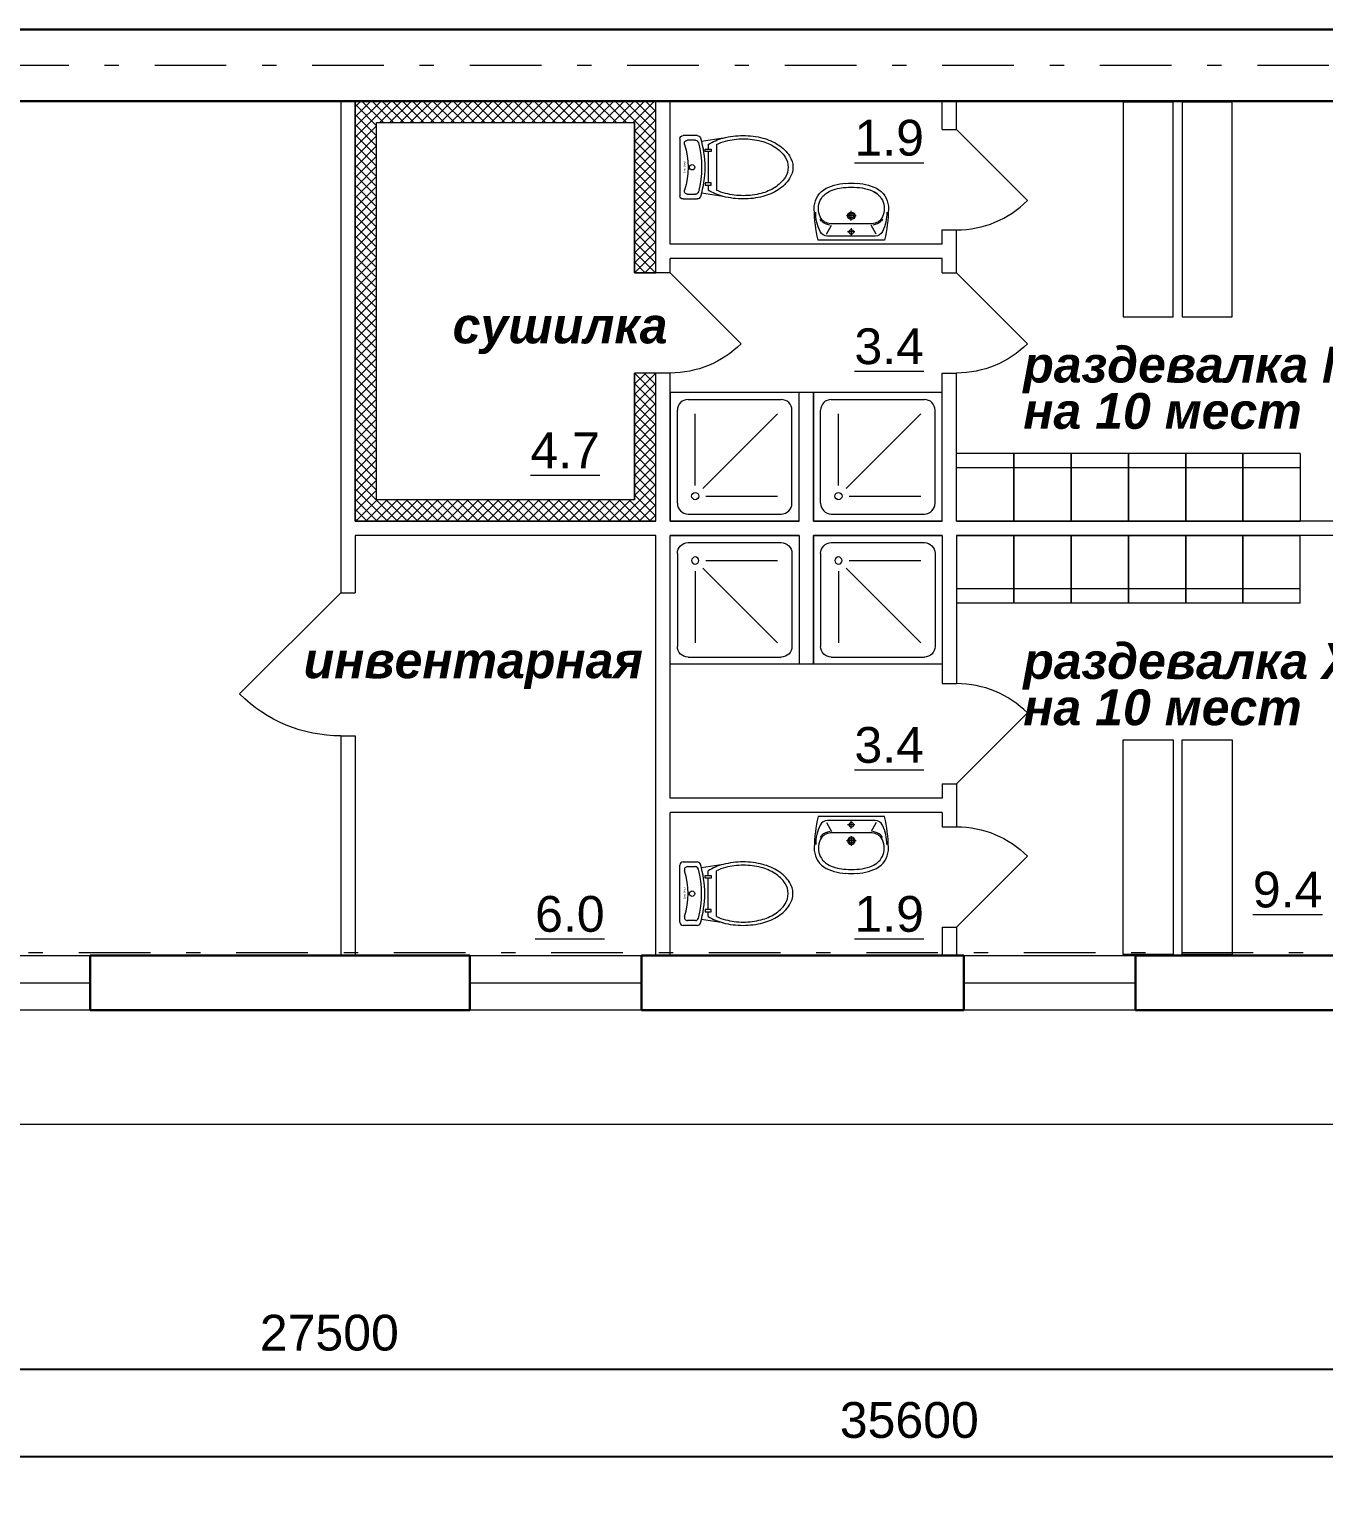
# Model space of a CAD drawing. Header units: metres. Extents: x 2 to 61, y 1.8 to 28.3.
# Drawn here: x 18.18 to 27.22, y 2.28 to 12.57 of the extents above; entities that cross this region are included whole.
import ezdxf
from ezdxf.enums import TextEntityAlignment as Align

# ---------------------------------------------------------------- set-up
doc = ezdxf.new("R2010")
doc.units = ezdxf.units.M
doc.header["$MEASUREMENT"] = 0
doc.linetypes.add('( Dashdot )', pattern=[1.001, 0.5, -0.25, 0.001, -0.25])
doc.layers.get('Defpoints').update_dxf_attribs({"lineweight": 0})
doc.styles.get("Standard").update_dxf_attribs({"font": 'CS_Gost2304.shx'})
doc.styles.add('Style-Arial', font='arial.ttf')
doc.styles.add('Style-Arial IF', font='arialbi.ttf')
doc.dimstyles.get("Standard").update_dxf_attribs({"dimtxt": 0.18, "dimasz": 0.18, "dimexe": 0.18, "dimexo": 0.0625, "dimgap": 0.09, "dimtad": 0, "dimtih": 1, "dimtoh": 1, "dimdec": 4, "dimzin": 0, "dimdsep": 46, "dimtxsty": 'Standard', "dimcen": 0.09, "dimadec": 0, "dimazin": 0, "dimtfac": 1, "dimtdec": 4, "dimtofl": 0, "dimtmove": 0, "dimatfit": 3, "dimfxl": 1, "dimtolj": 1, "dimtzin": 0, "dimarcsym": 0})

# ---------------------------------------------------------------- blocks, each defined once
blk = doc.blocks.new('_Oblique')
at = {"color": 0, "linetype": 'ByBlock', "lineweight": -2}
blk.add_line((0.5, 0.5), (-0.5, -0.5), dxfattribs=at)
blk = doc.blocks.new('*D48')
at = {"color": 0, "linetype": 'Continuous', "lineweight": -2, "transparency": 16777216}
for p, q in [((6.524, 2.402), (6.524, 2.724)), ((42.124, 2.402), (42.124, 2.724)), ((6.524, 2.599), (42.124, 2.599))]:
    blk.add_line(p, q, dxfattribs=at)
at = {"layer": 'Defpoints', "color": 0, "linetype": 'Continuous', "lineweight": 30, "transparency": 16777216}
for p in [(42.124, 2.599), (6.524, 2.277), (42.124, 2.277)]:
    blk.add_point(p, dxfattribs=at)
at = {"color": 0, "linetype": 'Continuous', "lineweight": -2, "transparency": 16777216, "xscale": 0.125, "yscale": 0.125, "zscale": 0.125, "rotation": 180}
blk.add_blockref('_Oblique', (6.524, 2.599), dxfattribs=at)
at = {"color": 0, "linetype": 'Continuous', "lineweight": -2, "transparency": 16777216, "xscale": 0.125, "yscale": 0.125, "zscale": 0.125}
blk.add_blockref('_Oblique', (42.124, 2.599), dxfattribs=at)
at = {"color": 0, "linetype": 'Continuous', "lineweight": 0, "transparency": 16777216, "insert": (24.324, 2.852), "char_height": 0.25, "attachment_point": 5, "style": 'Style-Arial'}
blk.add_mtext('\\A1;35600', dxfattribs=at)
blk = doc.blocks.new('*D50')
at = {"color": 0, "linetype": 'Continuous', "lineweight": -2, "transparency": 16777216}
for p, q in [((6.524, 2.402), (6.524, 3.334)), ((34.024, 2.402), (34.024, 3.334)), ((6.524, 3.209), (34.024, 3.209))]:
    blk.add_line(p, q, dxfattribs=at)
at = {"layer": 'Defpoints', "color": 0, "linetype": 'Continuous', "lineweight": 30, "transparency": 16777216}
for p in [(34.024, 3.209), (6.524, 2.277), (34.024, 2.277)]:
    blk.add_point(p, dxfattribs=at)
at = {"color": 0, "linetype": 'Continuous', "lineweight": -2, "transparency": 16777216, "xscale": 0.125, "yscale": 0.125, "zscale": 0.125, "rotation": 180}
blk.add_blockref('_Oblique', (6.524, 3.209), dxfattribs=at)
at = {"color": 0, "linetype": 'Continuous', "lineweight": -2, "transparency": 16777216, "xscale": 0.125, "yscale": 0.125, "zscale": 0.125}
blk.add_blockref('_Oblique', (34.024, 3.209), dxfattribs=at)
at = {"color": 0, "linetype": 'Continuous', "lineweight": 0, "transparency": 16777216, "insert": (20.274, 3.462), "char_height": 0.25, "attachment_point": 5, "style": 'Style-Arial'}
blk.add_mtext('\\A1;27500', dxfattribs=at)
blk = doc.blocks.new('DUSH4_1')
at = {"color": 252, "linetype": 'Continuous', "lineweight": 13}
for p, q in [((90, 90), (0, 90)), ((0, 90), (0, 0)), ((12.5, 85), (77.5, 85)), ((90, 0), (90, 90)), ((5, 12.5), (5, 77.5)), ((17.5, 25), (17.5, 75)), ((22.8, 22.8), (75, 75)), ((85, 12.5), (85, 77.5)), ((25, 17.5), (75, 17.5)), ((0, 0), (90, 0)), ((12.5, 5), (77.5, 5))]:
    blk.add_line(p, q, dxfattribs=at)
for centre, radius, start, end in [((12.5, 77.5), 7.5, 90, 180), ((77.5, 77.5), 7.5, 0, 90), ((12.5, 12.5), 7.5, 180, 270), ((17.5, 17.5), 2.5, 0, 360), ((77.5, 12.5), 7.5, 270, 0)]:
    blk.add_arc(centre, radius, start, end, dxfattribs=at)
blk = doc.blocks.new('ун3_2')
at = {"color": 252, "linetype": 'Continuous', "lineweight": 13}
for p, q in [((-0.239, 0.354), (-0.212, 0.175)), ((0.187, 0.299), (-0.187, 0.299)), ((0.239, 0.354), (0.212, 0.175)), ((-0.26, 0.026), (-0.26, 0.142)), ((-0.221, 0.062), (-0.221, 0.126)), ((-0.148, 0.232), (-0.187, 0.232)), ((0.129, 0.232), (-0.128, 0.232)), ((0.187, 0.232), (0.149, 0.232)), ((0.221, 0.126), (0.221, 0.062)), ((0.26, 0.142), (0.26, 0.026)), ((0.234, 0), (-0.234, 0))]:
    blk.add_line(p, q, dxfattribs=at)
at = {"color": 252, "linetype": 'Continuous', "lineweight": 13, "extrusion": (0, 0, -1), "flags": 128}
for points in [[(0.128, 0.255), (0.128, 0.206), (0.148, 0.206), (0.148, 0.255), (0.128, 0.255)], [(-0.129, 0.255), (-0.129, 0.206), (-0.149, 0.206), (-0.149, 0.255), (-0.129, 0.255)]]:
    blk.add_lwpolyline(points, close=True, dxfattribs=at)
at = {"color": 252, "linetype": 'Continuous', "lineweight": 13, "extrusion": (0, 0, -1)}
blk.add_circle((0, 0.099), 0.0222, dxfattribs=at)
at = {"color": 252, "linetype": 'Continuous', "lineweight": 13}
for centre, radius, start, end in [((0.074, 0.641), 0.306, 123.0235, 147.4922), ((0.067, 0.631), 0.275, 123.0235, 147.4922), ((0, 0.755), 0.17, 90, 123.0235), ((0, 0.733), 0.153, 90, 123.0235), ((0, 0.755), 0.17, 56.9765, 90), ((0, 0.733), 0.153, 56.9765, 90), ((-0.066, 0.631), 0.275, 32.5078, 56.9765), ((-0.074, 0.641), 0.306, 32.5078, 56.9765), ((0.192, 0.566), 0.446, 147.4922, 165.2133), ((0.172, 0.563), 0.4, 147.4922, 165.2133), ((-0.172, 0.563), 0.4, 14.7867, 32.5078), ((-0.192, 0.566), 0.446, 14.7867, 32.5078), ((0.379, 0.517), 0.639, 165.2133, 180), ((0.34, 0.519), 0.573, 165.2133, 180), ((-0.34, 0.519), 0.573, 0, 14.7867), ((-0.379, 0.517), 0.639, 0, 14.7867), ((0.379, 0.517), 0.639, 180, 194.7867), ((0.34, 0.519), 0.573, 180, 194.7867), ((-0.34, 0.519), 0.573, 345.2133, 0), ((-0.379, 0.517), 0.639, 345.2133, 0), ((0.172, 0.475), 0.4, 194.7867, 206.0947), ((-0.172, 0.475), 0.4, 333.9053, 345.2133), ((0.192, 0.467), 0.446, 194.7867, 211.8511), ((-0.192, 0.467), 0.446, 328.1489, 345.2133), ((-0.234, 0.142), 0.026, 106.9888, 180), ((0, -0.624), 0.827, 73.0112, 106.9888), ((-0.195, 0.126), 0.026, 104.5756, 180), ((0, -0.624), 0.801, 75.4244, 104.5756), ((0.195, 0.126), 0.026, 0, 75.4244), ((0.234, 0.142), 0.026, 0, 73.0112), ((-0.234, 0.026), 0.026, 180, 270), ((-0.195, 0.062), 0.026, 180, 287.342), ((0, -0.562), 0.628, 72.658, 107.342), ((0.195, 0.062), 0.026, 252.658, 0), ((0.234, 0.026), 0.026, 270, 0)]:
    blk.add_arc(centre, radius, start, end, dxfattribs=at)
at = {"color": 252, "linetype": 'Continuous', "lineweight": 13, "extrusion": (0, 0, -1), "insert": (0.046, 0.047), "char_height": 0.013, "width": 61.84848, "attachment_point": 9, "text_direction": (1, 0, 0)}
blk.add_mtext('\\Ftxt;Spais Shattl', dxfattribs=at)
blk = doc.blocks.new('ун3_3')
at = {"color": 252, "linetype": 'Continuous', "lineweight": 13}
for p, q in [((-0.239, 0.354), (-0.212, 0.175)), ((0.187, 0.299), (-0.187, 0.299)), ((0.239, 0.354), (0.212, 0.175)), ((-0.26, 0.026), (-0.26, 0.142)), ((-0.221, 0.062), (-0.221, 0.126)), ((-0.148, 0.232), (-0.187, 0.232)), ((0.129, 0.232), (-0.128, 0.232)), ((0.187, 0.232), (0.149, 0.232)), ((0.221, 0.126), (0.221, 0.062)), ((0.26, 0.142), (0.26, 0.026)), ((0.234, 0), (-0.234, 0))]:
    blk.add_line(p, q, dxfattribs=at)
at = {"color": 252, "linetype": 'Continuous', "lineweight": 13, "flags": 128}
for points in [[(-0.128, 0.255), (-0.128, 0.206), (-0.148, 0.206), (-0.148, 0.255), (-0.128, 0.255)], [(0.129, 0.255), (0.129, 0.206), (0.149, 0.206), (0.149, 0.255), (0.129, 0.255)]]:
    blk.add_lwpolyline(points, close=True, dxfattribs=at)
at = {"color": 252, "linetype": 'Continuous', "lineweight": 13}
blk.add_circle((0, 0.099), 0.0222, dxfattribs=at)
for centre, radius, start, end in [((0.074, 0.641), 0.306, 123.0235, 147.4922), ((0.067, 0.631), 0.275, 123.0235, 147.4922), ((0, 0.755), 0.17, 90, 123.0235), ((0, 0.733), 0.153, 90, 123.0235), ((0, 0.755), 0.17, 56.9765, 90), ((0, 0.733), 0.153, 56.9765, 90), ((-0.066, 0.631), 0.275, 32.5078, 56.9765), ((-0.074, 0.641), 0.306, 32.5078, 56.9765), ((0.192, 0.566), 0.446, 147.4922, 165.2133), ((0.172, 0.563), 0.4, 147.4922, 165.2133), ((-0.172, 0.563), 0.4, 14.7867, 32.5078), ((-0.192, 0.566), 0.446, 14.7867, 32.5078), ((0.379, 0.517), 0.639, 165.2133, 180), ((0.34, 0.519), 0.573, 165.2133, 180), ((-0.34, 0.519), 0.573, 0, 14.7867), ((-0.379, 0.517), 0.639, 0, 14.7867), ((0.379, 0.517), 0.639, 180, 194.7867), ((0.34, 0.519), 0.573, 180, 194.7867), ((-0.34, 0.519), 0.573, 345.2133, 0), ((-0.379, 0.517), 0.639, 345.2133, 0), ((0.172, 0.475), 0.4, 194.7867, 206.0947), ((-0.172, 0.475), 0.4, 333.9053, 345.2133), ((0.192, 0.467), 0.446, 194.7867, 211.8511), ((-0.192, 0.467), 0.446, 328.1489, 345.2133), ((-0.234, 0.142), 0.026, 106.9888, 180), ((0, -0.624), 0.827, 73.0112, 106.9888), ((-0.195, 0.126), 0.026, 104.5756, 180), ((0, -0.624), 0.801, 75.4244, 104.5756), ((0.195, 0.126), 0.026, 0, 75.4244), ((0.234, 0.142), 0.026, 0, 73.0112), ((-0.234, 0.026), 0.026, 180, 270), ((-0.195, 0.062), 0.026, 180, 287.342), ((0, -0.562), 0.628, 72.658, 107.342), ((0.195, 0.062), 0.026, 252.658, 0), ((0.234, 0.026), 0.026, 270, 0)]:
    blk.add_arc(centre, radius, start, end, dxfattribs=at)
at = {"color": 252, "linetype": 'Continuous', "lineweight": 13, "insert": (0.046, 0.047), "char_height": 0.013, "width": 61.84848, "attachment_point": 7, "rotation": 180}
blk.add_mtext('\\Ftxt;Spais Shattl', dxfattribs=at)
blk = doc.blocks.new('ум9')
at = {"color": 252, "linetype": 'Continuous', "lineweight": 13}
for p, q in [((0.317, 0), (-0.317, 0)), ((-0.237, -0.059), (-0.19, -0.143)), ((0.228, -0.039), (-0.228, -0.039)), ((0.035, -0.08), (-0.035, -0.08)), ((0, -0.115), (0, -0.045)), ((0.237, -0.059), (0.19, -0.143)), ((0.185, -0.156), (-0.171, -0.156)), ((0.046, -0.234), (-0.046, -0.234)), ((0, -0.189), (0, -0.28))]:
    blk.add_line(p, q, dxfattribs=at)
at = {"color": 252, "linetype": 'Continuous', "lineweight": 13, "extrusion": (0, 0, -1)}
for centre, radius in [((0, -0.08), 0.0221), ((0, -0.234), 0.0351), ((0, -0.234), 0.0221)]:
    blk.add_circle(centre, radius, dxfattribs=at)
at = {"color": 252, "linetype": 'Continuous', "lineweight": 13}
for centre, radius, start, end in [((1.163, -0.334), 1.518, 167.3206, 178.6525), ((0.089, -0.267), 0.429, 154.5977, 180.3349), ((-0.317, -0.001), 0.00065, 90, 167.3206), ((-0.228, -0.117), 0.078, 90, 154.5977), ((0.228, -0.117), 0.078, 25.4023, 90), ((-0.089, -0.267), 0.429, 359.6651, 25.4023), ((0.317, -0.001), 0.00065, 12.6794, 90), ((-1.163, -0.334), 1.518, 1.3475, 12.6794), ((-0.135, -0.303), 0.18, 141.0504, 245.2718), ((-0.135, -0.303), 0.193, 141.0504, 147.7493), ((-0.181, -0.302), 0.159, 98.7111, 129.9424), ((-0.181, -0.302), 0.146, 86.1548, 129.9424), ((0.181, -0.302), 0.146, 50.0576, 93.8452), ((0.181, -0.302), 0.159, 50.0576, 81.2889), ((0.135, -0.303), 0.18, 294.7282, 38.9496), ((0.135, -0.303), 0.193, 32.2507, 38.9496), ((-0.135, -0.304), 0.22, 178.312, 234.1043), ((-0.355, -0.298), 0.00065, 358.312, 358.6525), ((0.135, -0.304), 0.22, 305.8957, 1.688), ((0.355, -0.298), 0.00065, 181.3475, 181.688), ((-0.035, -0.093), 0.452, 239.6448, 267.5368), ((-0.035, -0.093), 0.413, 244.8898, 267.5368), ((0, 0.104), 0.65, 265.1692, 274.8308), ((0, 0.104), 0.611, 265.1692, 274.8308), ((0.035, -0.093), 0.413, 272.4632, 300.3552), ((0.035, -0.093), 0.452, 272.4632, 300.3552)]:
    blk.add_arc(centre, radius, start, end, dxfattribs=at)
blk = doc.blocks.new('A$C5C8F095F')
at = {"color": 0, "linetype": 'ByBlock', "lineweight": -2, "ltscale": 0.5}
for p, q in [((0, 4.73), (0, 0)), ((0, 4.73), (4, 4.73)), ((4, 0), (4, 4.73)), ((4, 1), (0, 1)), ((4, 0), (0, 0))]:
    blk.add_line(p, q, dxfattribs=at)

msp = doc.modelspace()

# ---------------------------------------------------------------- hatches: boundary and pattern name
at = {"linetype": 'Continuous', "lineweight": 0}
h = msp.add_hatch(dxfattribs=at)
h.set_pattern_fill('CROSSHATCH', style=0, pattern_type=2)
h.set_pattern_definition([(45, (21.028377, 9.207747), (-0.03535534, 0.03535534), []), (315, (21.028377, 9.207747), (0.03535534, 0.03535534), [])])
h.paths.add_polyline_path([(22.4042473, 10.95757519), (22.4042473, 10.86757519), (22.5542473, 10.86757519), (22.5542473, 12.06757519), (20.4542473, 12.06757519), (20.4542473, 9.13257519), (22.5542473, 9.13257519), (22.5542473, 10.16757519), (22.4042473, 10.16757519), (22.4042473, 9.28257519), (20.9642473, 9.28257519), (20.6042473, 9.28257519), (20.6042473, 11.31757519), (20.6042473, 11.91757519), (22.4042473, 11.91757519), (22.4042473, 11.31757519)])

# ---------------------------------------------------------------- linework, layer by layer
at = {"lineweight": 30}
for p, q in [((11.7042473, 12.56757519), (28.0242473, 12.56757519)), ((11.7042473, 12.06757519), (28.0242473, 12.06757519)), ((18.6042473, 6.09757519), (18.6042473, 5.71757519)), ((21.2542473, 6.09757519), (18.6042473, 6.09757519)), ((21.2542473, 6.09757519), (21.2542473, 5.71757519)), ((22.4542473, 6.09757519), (22.4542473, 5.71757519)), ((24.7042473, 6.09757519), (22.4542473, 6.09757519)), ((24.7042473, 6.09757519), (24.7042473, 5.71757519)), ((25.9042473, 6.09757519), (25.9042473, 5.71757519)), ((28.3042473, 6.09757519), (25.9042473, 6.09757519)), ((21.2542473, 5.71757519), (18.6042473, 5.71757519)), ((24.7042473, 5.71757519), (22.4542473, 5.71757519)), ((28.3042473, 5.71757519), (25.9042473, 5.71757519))]:
    msp.add_line(p, q, dxfattribs=at)
at = {"color": 1, "linetype": '( Dashdot )', "lineweight": 0}
for p, q in [((2.55458789, 12.31757519), (34.2742473, 12.31757519)), ((42.1242473, 6.11757519), (2.55458789, 6.11757519))]:
    msp.add_line(p, q, dxfattribs=at)
at = {"color": 7, "linetype": 'Continuous', "lineweight": 13}
for p, q in [((20.3542473, 12.06757519), (20.3542473, 8.63257519)), ((20.4542473, 9.13257519), (20.4542473, 12.06757519)), ((22.5542473, 10.86757519), (22.5542473, 12.06757519)), ((22.6542473, 11.06757519), (22.6542473, 12.06757519)), ((24.5542473, 11.86757519), (24.5542473, 12.06757519)), ((24.6542473, 11.86757519), (24.6542473, 12.06757519)), ((20.6042473, 11.91757519), (22.4042473, 11.91757519)), ((20.6042473, 9.28257519), (20.6042473, 11.91757519)), ((22.4042473, 10.86757519), (22.4042473, 11.91757519)), ((24.5542473, 11.86757519), (24.6542473, 11.86757519)), ((24.6542473, 11.86757519), (25.14922205, 11.37260044)), ((24.5542473, 11.06757519), (24.5542473, 11.16757519)), ((24.5542473, 11.16757519), (24.6542473, 11.16757519)), ((24.6542473, 10.86757519), (24.6542473, 11.16757519)), ((24.5542473, 11.06757519), (22.6542473, 11.06757519)), ((24.5542473, 10.96757519), (22.6542473, 10.96757519)), ((22.6542473, 10.86757519), (22.6542473, 10.96757519)), ((24.5542473, 10.86757519), (24.5542473, 10.96757519)), ((22.6542473, 10.86757519), (22.4042473, 10.86757519)), ((22.6542473, 10.86757519), (23.14922205, 10.37260044)), ((24.5542473, 10.86757519), (24.6542473, 10.86757519)), ((24.6542473, 10.86757519), (25.14922205, 10.37260044)), ((22.4042473, 9.28257519), (22.4042473, 10.16757519)), ((22.6542473, 10.16757519), (22.4042473, 10.16757519)), ((22.5542473, 9.13257519), (22.5542473, 10.16757519)), ((22.6542473, 9.13257519), (22.6542473, 10.16757519)), ((24.5542473, 9.13257519), (24.5542473, 10.16757519)), ((24.5542473, 10.16757519), (24.6542473, 10.16757519)), ((24.6542473, 9.13257519), (24.6542473, 10.16757519)), ((23.5542473, 9.13257519), (23.5542473, 10.03257519)), ((23.6542473, 10.03257519), (23.5542473, 10.03257519)), ((23.6542473, 9.13257519), (23.6542473, 10.03257519)), ((22.4042473, 9.28257519), (20.6042473, 9.28257519)), ((22.5542473, 9.13257519), (20.4542473, 9.13257519)), ((23.5542473, 9.13257519), (22.6542473, 9.13257519)), ((24.5542473, 9.13257519), (23.6542473, 9.13257519)), ((27.85424731, 9.13257519), (24.6542473, 9.13257519)), ((22.5542473, 9.03257519), (20.4542473, 9.03257519)), ((20.4542473, 9.03257519), (20.4542473, 8.63257519)), ((22.5542473, 6.09757519), (22.5542473, 9.03257519)), ((22.6542473, 7.19757519), (22.6542473, 9.03257519)), ((23.5542473, 9.03257519), (22.6542473, 9.03257519)), ((23.5542473, 9.03257519), (23.5542473, 8.13257519)), ((23.6542473, 9.03257519), (23.6542473, 8.13257519)), ((24.5542473, 9.03257519), (23.6542473, 9.03257519)), ((24.5542473, 9.03257519), (24.5542473, 7.99757519)), ((27.85424731, 9.03257519), (24.6542473, 9.03257519)), ((24.6542473, 9.03257519), (24.6542473, 7.99757519)), ((20.3542473, 8.63257519), (19.64714052, 7.92546841)), ((20.3542473, 8.63257519), (20.4542473, 8.63257519)), ((23.6542473, 8.13257519), (23.5542473, 8.13257519)), ((24.5542473, 7.99757519), (24.6542473, 7.99757519)), ((24.6542473, 7.29757519), (25.14922205, 7.79254993)), ((20.3542473, 7.63257519), (20.4542473, 7.63257519)), ((20.3542473, 7.63257519), (20.3542473, 6.09757519)), ((20.4542473, 7.63257519), (20.4542473, 6.09757519)), ((24.5542473, 7.29757519), (24.6542473, 7.29757519)), ((24.5542473, 7.29757519), (24.5542473, 7.19757519)), ((24.6542473, 7.29757519), (24.6542473, 6.99757519)), ((24.5542473, 7.19757519), (22.6542473, 7.19757519)), ((22.6542473, 6.09757519), (22.6542473, 7.09757519)), ((24.5542473, 7.09757519), (22.6542473, 7.09757519)), ((24.5542473, 7.09757519), (24.5542473, 6.99757519)), ((24.5542473, 6.99757519), (24.6542473, 6.99757519)), ((24.6542473, 6.29757519), (25.14922205, 6.79254993)), ((24.5542473, 6.29757519), (24.6542473, 6.29757519)), ((24.5542473, 6.29757519), (24.5542473, 6.09757519)), ((24.6542473, 6.29757519), (24.6542473, 6.09757519))]:
    msp.add_line(p, q, dxfattribs=at)
at = {"lineweight": 0}
for p, q in [((17.4042473, 5.90757519), (18.6042473, 5.90757519)), ((21.2542473, 5.90757519), (22.4542473, 5.90757519)), ((24.7042473, 5.90757519), (25.9042473, 5.90757519))]:
    msp.add_line(p, q, dxfattribs=at)
at = {"color": 7, "linetype": 'Continuous', "lineweight": 0}
msp.add_line((27.9042473, 4.91757519), (5.2242473, 4.91757519), dxfattribs=at)
at = {"color": 7, "linetype": 'Continuous', "lineweight": 0, "flags": 128}
msp.add_lwpolyline([(22.4042473, 10.95757519), (22.4042473, 10.86757519), (22.5542473, 10.86757519), (22.5542473, 12.06757519), (20.4542473, 12.06757519), (20.4542473, 9.13257519), (22.5542473, 9.13257519), (22.5542473, 10.16757519), (22.4042473, 10.16757519), (22.4042473, 9.28257519), (20.9642473, 9.28257519), (20.6042473, 9.28257519), (20.6042473, 11.31757519), (20.6042473, 11.91757519), (22.4042473, 11.91757519), (22.4042473, 11.31757519), (22.4042473, 10.95757519)], close=True, dxfattribs=at)
at = {"color": 252, "linetype": 'Continuous', "lineweight": 13, "flags": 128}
for points in [[(26.16775397, 10.5603302), (26.16775397, 12.0603302), (25.81775397, 12.0603302), (25.81775397, 10.5603302), (26.16775397, 10.5603302)], [(26.57935316, 10.5603302), (26.57935316, 12.0603302), (26.22935316, 12.0603302), (26.22935316, 10.5603302), (26.57935316, 10.5603302)], [(26.16775397, 7.60482018), (26.16775397, 6.10482018), (25.81775397, 6.10482018), (25.81775397, 7.60482018), (26.16775397, 7.60482018)], [(26.57935316, 7.60482018), (26.57935316, 6.10482018), (26.22935316, 6.10482018), (26.22935316, 7.60482018), (26.57935316, 7.60482018)]]:
    msp.add_lwpolyline(points, close=True, dxfattribs=at)
at = {"lineweight": 0, "flags": 128}
for points in [[(17.4042473, 6.09757519), (18.6042473, 6.09757519), (18.6042473, 5.71757519), (17.4042473, 5.71757519), (17.4042473, 6.09757519)], [(21.2542473, 6.09757519), (22.4542473, 6.09757519), (22.4542473, 5.71757519), (21.2542473, 5.71757519), (21.2542473, 6.09757519)], [(24.7042473, 6.09757519), (25.9042473, 6.09757519), (25.9042473, 5.71757519), (24.7042473, 5.71757519), (24.7042473, 6.09757519)]]:
    msp.add_lwpolyline(points, close=True, dxfattribs=at)
at = {"color": 7, "linetype": 'Continuous', "lineweight": 0}
for centre, start, end in [((24.6542473, 11.86757519), 270, 315), ((24.6542473, 7.29757519), 45, 90)]:
    msp.add_arc(centre, 0.7, start, end, dxfattribs=at)
at = {"color": 7, "linetype": 'Continuous', "lineweight": 0, "extrusion": (0, 0, -1)}
for centre, radius, start, end in [((-22.6542473, 10.86757519), 0.7, 225, 270), ((-24.6542473, 10.86757519), 0.7, 225, 270), ((-20.3542473, 8.63257519), 1, 270, 315), ((-24.6542473, 6.29757519), 0.7, 90, 135)]:
    msp.add_arc(centre, radius, start, end, dxfattribs=at)

# ---------------------------------------------------------------- block references
at = {"color": 252, "linetype": 'Continuous', "lineweight": 13, "extrusion": (0, 0, -1)}
for name, p, xscale, yscale, zscale, rotation in [('ун3_2', (-22.72261406, 11.60497087), 0.8524245347443746, 0.8524245347443746, 0.8524245347443746, 90.00000000000007), ('ум9', (-23.91914196, 11.09500187), 0.73107768251289, 0.73107768251289, 0.73107768251289, 180), ('DUSH4_1', (-22.6542473, 9.03257519), 0.01, 0.01, 0.01, 180), ('DUSH4_1', (-23.6542473, 9.03257519), 0.01, 0.01, 0.01, 180)]:
    msp.add_blockref(name, p, dxfattribs=dict(at, xscale=xscale, yscale=yscale, zscale=zscale, rotation=rotation))
at = {"color": 252, "linetype": 'Continuous', "lineweight": 13}
for name, p, xscale, yscale, zscale in [('DUSH4_1', (22.6542473, 9.13257519), 0.01, 0.01, 0.01), ('DUSH4_1', (23.6542473, 9.13257519), 0.01, 0.01, 0.01), ('A$C5C8F095F', (24.65424724, 9.60528127, 1.5), 0.1000000000931323, -0.09999999997671694, 0.1000000000349246), ('A$C5C8F095F', (25.05424724, 9.60528127, 1.5), 0.1000000000931323, -0.09999999997671694, 0.1000000000349246), ('A$C5C8F095F', (25.45424724, 9.60528127, 1.5), 0.1000000000931323, -0.09999999997671694, 0.1000000000349246), ('A$C5C8F095F', (25.85424724, 9.60528127, 1.5), 0.1000000000931323, -0.09999999997671694, 0.1000000000349246), ('A$C5C8F095F', (26.25424724, 9.60528127, 1.5), 0.1000000000931323, -0.09999999997671694, 0.1000000000349246), ('A$C5C8F095F', (26.65424724, 9.60528127, 1.5), 0.1000000000931323, -0.09999999997671694, 0.1000000000349246), ('A$C5C8F095F', (24.65424724, 8.55986911, 1.5), 0.1000000000931323, 0.09999999997671694, 0.1000000000349246), ('A$C5C8F095F', (25.05424724, 8.55986911, 1.5), 0.1000000000931323, 0.09999999997671694, 0.1000000000349246), ('A$C5C8F095F', (25.45424724, 8.55986911, 1.5), 0.1000000000931323, 0.09999999997671694, 0.1000000000349246), ('A$C5C8F095F', (25.85424724, 8.55986911, 1.5), 0.1000000000931323, 0.09999999997671694, 0.1000000000349246), ('A$C5C8F095F', (26.25424724, 8.55986911, 1.5), 0.1000000000931323, 0.09999999997671694, 0.1000000000349246), ('A$C5C8F095F', (26.65424724, 8.55986911, 1.5), 0.1000000000931323, 0.09999999997671694, 0.1000000000349246), ('ум9', (23.91914196, 7.0701485), 0.73107768251289, 0.73107768251289, 0.73107768251289)]:
    msp.add_blockref(name, p, dxfattribs=dict(at, xscale=xscale, yscale=yscale, zscale=zscale))
at = {"color": 252, "linetype": 'Continuous', "lineweight": 13, "xscale": 0.8524245347443746, "yscale": 0.8524245347443746, "zscale": 0.8524245347443746, "rotation": 270.0000000000001}
msp.add_blockref('ун3_3', (22.72261406, 6.53071634), dxfattribs=at)

# ---------------------------------------------------------------- texts
at = {"color": 7, "linetype": 'Continuous', "lineweight": 13, "style": 'Style-Arial'}
for s, p in [('%%u1.9%%U', (23.94078785, 11.93637748)), ('%%u3.4%%U', (23.94078785, 10.47960991)), ('%%u4.7%%U', (21.67833658, 9.75283712)), ('%%u3.4%%U', (23.94078785, 7.69461907)), ('%%u9.4%%U', (26.72295512, 6.6844463)), ('%%u6.0%%U', (21.71111088, 6.51413501)), ('%%u1.9%%U', (23.94078785, 6.51413501))]:
    msp.add_text(s, height=0.25, dxfattribs=at).set_placement(p, align=Align.TOP_LEFT)
at = {"color": 7, "linetype": 'Continuous', "lineweight": 13, "char_height": 0.25, "attachment_point": 1, "style": 'Style-Arial IF'}
for s, insert, line_spacing_factor in [('\\fArial|b1|i1|c204204|p39;сушилка', (21.13489717, 10.62464452), 0.6), ('\\fArial|b1|i1|c204204|p39;раздевалка М\\Pна 10 мест', (25.11979183, 10.35132415), 0.776524), ('\\fArial|b1|i1|c204204|p39;раздевалка Ж\\Pна 10 мест', (25.11979183, 8.28099609), 0.776524), ('\\fArial|b1|i1|c204204|p39;инвентарная', (20.09437498, 8.28570967), 0.6)]:
    msp.add_mtext(s, dxfattribs=dict(at, insert=insert, line_spacing_factor=line_spacing_factor))

# ---------------------------------------------------------------- dimensions: what is measured, and where the dimension line sits
at = {"color": 5, "linetype": 'Continuous', "lineweight": 0}
for base, p2, picture, middle in [((34.0242473, 3.20892709), (34.0242473, 2.276999), '*D50', (20.2742473, 3.46157034)), ((42.1242473, 2.59906265), (42.1242473, 2.276999), '*D48', (24.3242473, 2.85179117))]:
    dim = msp.add_linear_dim(base=base, p1=(6.5242473, 2.276999), p2=p2, dimstyle='Standard', override={"dimtxt": 0.25, "dimasz": 0.125, "dimexe": 0.125, "dimexo": 0.125, "dimgap": 0.125, "dimtad": 1, "dimtih": 0, "dimtoh": 0, "dimlfac": 1000, "dimzin": 11, "dimtxsty": 'Style-Arial', "dimblk": 'Oblique', "dimfrac": 2, "dimtzin": 11}, dxfattribs=at)
    dim.commit()
    dim.dimension.update_dxf_attribs({"geometry": picture, "text_midpoint": middle})

doc.saveas('drawing.dxf')
